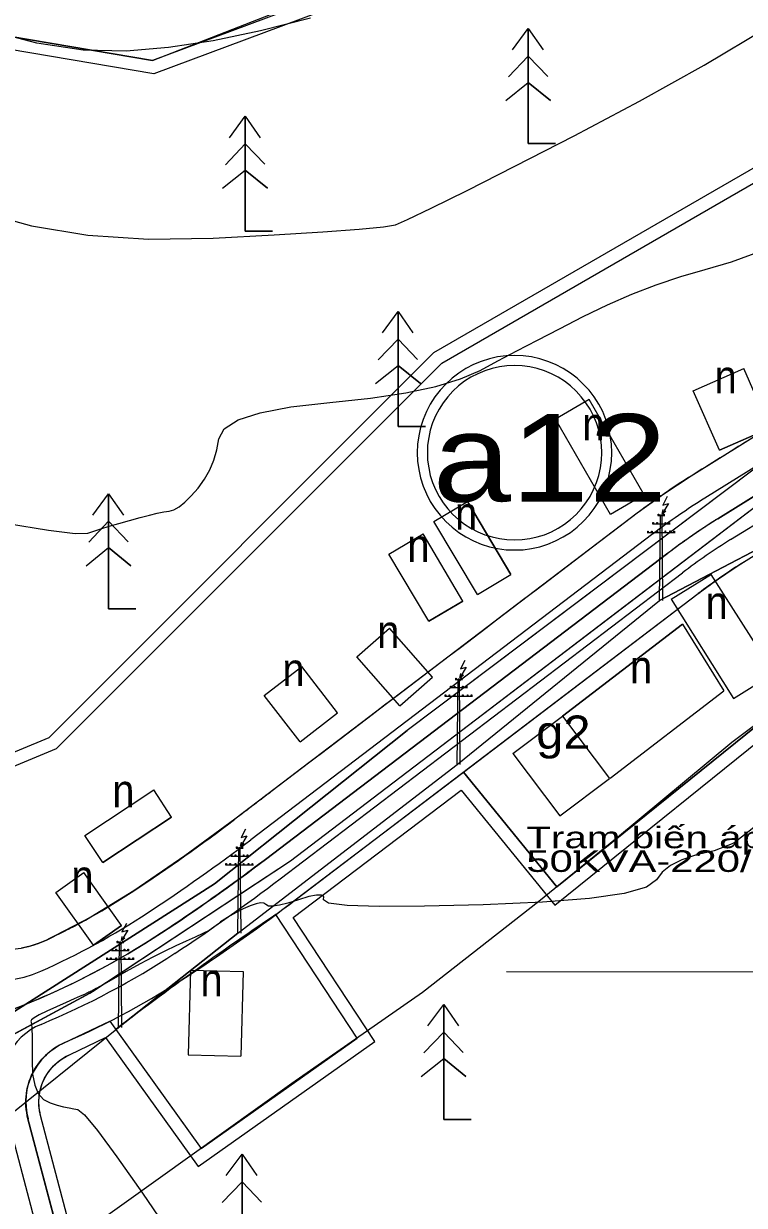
# Model space of a CAD drawing. Header units: metres. Extents: x 532950 to 537618, y 1849954 to 1853119.
# Drawn here: x 534640 to 534750.7, y 1851131.2 to 1851312.8 of the extents above; entities that cross this region are included whole.
import ezdxf

# ---------------------------------------------------------------- set-up
doc = ezdxf.new("R2010")
doc.units = ezdxf.units.M
doc.header["$LTSCALE"] = 3.1
for name, color, linetype, lineweight in [('11', 7, 'Continuous', 13), ('12', 7, 'Continuous', 13), ('29', 7, 'Continuous', 13), ('45', 7, 'Continuous', 13), ('50', 7, 'Continuous', 13), ('52', 7, 'Continuous', 13), ('53', 7, 'Continuous', 13), ('54', 7, 'Continuous', 13), ('55', 7, 'Continuous', 13), ('58', 7, 'Continuous', 13), ('9', 7, 'Continuous', 13)]:
    doc.layers.add(name, color=color, linetype=linetype, lineweight=lineweight)

msp = doc.modelspace()

# ---------------------------------------------------------------- linework, layer by layer
at = {"layer": '11'}
for points in [[(534762.85, 1851246.81), (534746.63, 1851236.72), (534746.36, 1851236.55), (534746.09, 1851236.38), (534745.81, 1851236.2), (534745.54, 1851236.03), (534745.27, 1851235.86), (534745, 1851235.68), (534744.73, 1851235.51), (534744.46, 1851235.33), (534744.2, 1851235.15), (534743.93, 1851234.97), (534743.66, 1851234.79), (534743.39, 1851234.61), (534743.13, 1851234.43), (534742.86, 1851234.25), (534742.6, 1851234.07), (534742.33, 1851233.89), (534742.07, 1851233.7), (534741.81, 1851233.52), (534741.54, 1851233.33), (534741.28, 1851233.14), (534741.02, 1851232.96), (534740.76, 1851232.77), (534740.5, 1851232.58), (534740.24, 1851232.39), (534739.98, 1851232.2), (534739.72, 1851232.01), (534739.47, 1851231.81), (534739.21, 1851231.62), (534738.95, 1851231.43), (534677.12, 1851184.4), (534676.58, 1851183.99), (534676.04, 1851183.59), (534675.5, 1851183.18), (534674.96, 1851182.78), (534674.42, 1851182.37), (534673.88, 1851181.97), (534673.33, 1851181.57), (534672.79, 1851181.17), (534672.24, 1851180.77), (534671.69, 1851180.38), (534671.15, 1851179.98), (534670.6, 1851179.59), (534670.05, 1851179.19), (534669.5, 1851178.8), (534668.95, 1851178.41), (534668.4, 1851178.02), (534667.84, 1851177.64), (534667.29, 1851177.25), (534666.73, 1851176.86), (534666.18, 1851176.48), (534665.62, 1851176.1), (534665.06, 1851175.72), (534664.51, 1851175.34), (534663.95, 1851174.96), (534663.39, 1851174.58), (534662.83, 1851174.21), (534662.26, 1851173.83), (534661.7, 1851173.46), (534661.14, 1851173.09), (534660.11, 1851172.42), (534659.08, 1851171.76), (534658.04, 1851171.11), (534656.99, 1851170.48), (534655.94, 1851169.85), (534654.88, 1851169.24), (534653.82, 1851168.63), (534652.75, 1851168.04), (534651.67, 1851167.46), (534650.59, 1851166.89)], [(534650.59, 1851166.89), (534649.5, 1851166.33), (534648.41, 1851165.78), (534647.31, 1851165.24), (534646.2, 1851164.72), (534645.09, 1851164.2), (534643.97, 1851163.7), (534642.85, 1851163.21), (534641.73, 1851162.73), (534640.6, 1851162.26), (534639.46, 1851161.8), (534638.32, 1851161.35), (534637.18, 1851160.92), (534636.03, 1851160.5), (534634.88, 1851160.09), (534633.72, 1851159.69), (534632.56, 1851159.3), (534631.39, 1851158.92), (534630.23, 1851158.56), (534629.05, 1851158.21)]]:
    msp.add_lwpolyline(points, dxfattribs=at)
at = {"layer": '12'}
for points in [[(534504.05, 1851324.17), (534518.2, 1851310.88), (534541.08, 1851291.35), (534562.05, 1851269.78), (534580.93, 1851246.35), (534597.55, 1851221.28), (534617.06, 1851192), (534643.85, 1851203.11), (534703, 1851262.27), (534785.63, 1851309.97), (534744.52, 1851336.66), (534659.97, 1851305.11), (534583.67, 1851318.06)], [(534617.06, 1851192), (534643.85, 1851203.11), (534703, 1851262.27), (534785.63, 1851309.97), (534744.52, 1851336.66), (534659.97, 1851305.11), (534583.67, 1851318.06)]]:
    msp.add_lwpolyline(points, dxfattribs=at)
at = {"layer": '29'}
for points in [[(534647.12, 1851154.43), (534652.55, 1851157), (534666.76, 1851137.19), (534693.95, 1851156.43), (534681.4, 1851175.44), (534707.21, 1851195.04), (534721.61, 1851177.36), (534758.76, 1851207.29), (534768.72, 1851209.87), (534783.63, 1851209.87), (534793.18, 1851207.22), (534801.49, 1851203.66), (534807.28, 1851207.32), (534875.81, 1851255.39)], [(534664.39, 1851062.48), (534642.56, 1851145.04), (534642.41, 1851145.73), (534642.32, 1851146.44), (534642.29, 1851147.15), (534642.33, 1851147.86), (534642.43, 1851148.56), (534642.59, 1851149.25), (534642.81, 1851149.93), (534643.09, 1851150.58), (534643.43, 1851151.2), (534643.82, 1851151.8), (534644.27, 1851152.35), (534644.76, 1851152.87), (534645.29, 1851153.33), (534645.87, 1851153.75), (534646.48, 1851154.12), (534647.12, 1851154.43), (534652.55, 1851157), (534666.76, 1851137.19), (534693.95, 1851156.43), (534681.4, 1851175.44), (534707.21, 1851195.04), (534721.61, 1851177.36), (534758.76, 1851207.29)], [(534664.39, 1851062.48), (534642.56, 1851145.04), (534642.47, 1851145.42), (534642.39, 1851145.81), (534642.34, 1851146.19), (534642.31, 1851146.59), (534642.29, 1851146.98), (534642.3, 1851147.37), (534642.32, 1851147.76), (534642.36, 1851148.15), (534642.42, 1851148.54), (534642.5, 1851148.92), (534642.6, 1851149.3), (534642.72, 1851149.67), (534642.86, 1851150.04), (534643.01, 1851150.4), (534643.18, 1851150.76), (534643.37, 1851151.1), (534643.58, 1851151.43), (534643.8, 1851151.76), (534644.03, 1851152.07), (534644.28, 1851152.37), (534644.55, 1851152.66), (534644.83, 1851152.93), (534645.12, 1851153.19), (534645.43, 1851153.44), (534645.75, 1851153.67), (534646.07, 1851153.88), (534646.41, 1851154.08), (534646.76, 1851154.26), (534647.12, 1851154.43)]]:
    msp.add_lwpolyline(points, dxfattribs=at)
at = {"layer": '45'}
msp.add_lwpolyline([(534584.4, 1851319.97), (534659.78, 1851307.18), (534743.33, 1851339.82)], dxfattribs=at)
at = {"layer": '50'}
for points in [[(534616.3, 1851189.52), (534644.98, 1851201.42), (534704.23, 1851260.67), (534789.46, 1851309.87)], [(534758.75, 1851253.39), (534742.54, 1851243.3), (534738.33, 1851240.54), (534734.26, 1851237.59), (534677.97, 1851194.78), (534672.43, 1851190.57), (534664.75, 1851184.93), (534656.88, 1851179.56), (534650.29, 1851175.54), (534643.44, 1851171.98), (534642.21, 1851171.46), (534640.93, 1851171.06), (534639.63, 1851170.76)], [(534757.84, 1851209.12), (534721.91, 1851180.16), (534707.54, 1851197.8), (534743.64, 1851225.26), (534746.86, 1851227.6), (534750.18, 1851229.79), (534758.54, 1851235.04)]]:
    msp.add_lwpolyline(points, dxfattribs=at)
msp.add_lwpolyline([(534654.13, 1851158.27), (534667.22, 1851139.97), (534691.22, 1851156.94), (534678.7, 1851175.9), (534677.84, 1851175.32), (534676.97, 1851174.74), (534676.11, 1851174.15), (534675.25, 1851173.56), (534674.39, 1851172.97), (534673.53, 1851172.38), (534672.67, 1851171.79), (534671.81, 1851171.2), (534670.96, 1851170.6), (534670.1, 1851170), (534669.25, 1851169.4), (534668.4, 1851168.8), (534667.55, 1851168.19), (534666.7, 1851167.59), (534665.85, 1851166.98), (534665, 1851166.37), (534664.16, 1851165.76), (534663.31, 1851165.14), (534662.47, 1851164.53), (534661.63, 1851163.91), (534660.79, 1851163.29), (534659.95, 1851162.67), (534659.12, 1851162.05), (534658.28, 1851161.42), (534657.45, 1851160.8), (534656.62, 1851160.17), (534655.78, 1851159.54), (534654.95, 1851158.91)], close=True, dxfattribs=at)
at = {"layer": '52'}
for p, q in [((534760.86, 1851250), (534744.65, 1851239.9)), ((534748.61, 1851233.53), (534764.83, 1851243.63)), ((534736.68, 1851234.41), (534674.85, 1851187.39)), ((534679.39, 1851181.42), (534741.22, 1851228.44)), ((534636.8, 1851147.25), (534660.64, 1851057.11))]:
    msp.add_line(p, q, dxfattribs=at)
for centre, radius, start, end in [((534799.49, 1851151.83), 103.75, 121.9071, 127.2522), ((534799.49, 1851151.83), 96.25, 121.9071, 127.2522), ((534503.1, 1851413.23), 283.73, 303.349, 307.2522), ((534503.1, 1851413.23), 291.23, 303.349, 307.2522), ((534595.17, 1851273.33), 116.25, 294.0778, 303.349), ((534636.48, 1851180.89), 15, 213.6693, 294.0778), ((534595.17, 1851273.33), 123.75, 292.5534, 303.349), ((534646.47, 1851149.8), 10, 112.5534, 194.8155)]:
    msp.add_arc(centre, radius, start, end, dxfattribs=at)
at = {"layer": '53'}
for p, q in [((534758.75, 1851253.39), (534742.54, 1851243.3)), ((534734.26, 1851237.59), (534672.43, 1851190.57)), ((534681.81, 1851178.23), (534743.64, 1851225.26)), ((534640.62, 1851144.53), (534662.46, 1851061.97))]:
    msp.add_line(p, q, dxfattribs=at)
for centre, radius, start, end in [((534799.49, 1851151.83), 107.75, 121.9071, 127.2522), ((534799.49, 1851151.83), 92.25, 121.9071, 127.2522), ((534503.1, 1851413.23), 279.73, 303.349, 307.2522), ((534595.17, 1851273.33), 112.25, 295.4694, 303.349), ((534503.1, 1851413.23), 295.23, 303.349, 307.2522), ((534636.99, 1851185.53), 15, 213.6693, 295.4694), ((534595.17, 1851273.33), 127.75, 293.588, 303.349), ((534650.29, 1851147.08), 10, 113.588, 194.8155)]:
    msp.add_arc(centre, radius, start, end, dxfattribs=at)
at = {"layer": '54'}
for p, q in [((534746.63, 1851236.72), (534762.85, 1851246.81)), ((534677.12, 1851184.4), (534738.95, 1851231.43))]:
    msp.add_line(p, q, dxfattribs=at)
for centre, radius, start, end in [((534799.49, 1851151.83), 100, 121.9071, 127.2522), ((534503.1, 1851413.23), 287.48, 303.349, 307.2522), ((534595.17, 1851273.33), 120, 257.4267, 303.349)]:
    msp.add_arc(centre, radius, start, end, dxfattribs=at)
at = {"layer": '55'}
for p, q in [((534717.52, 1851312.09), (534717.52, 1851294.42)), ((534714.46, 1851304.65), (534717.52, 1851307.85)), ((534720.5, 1851304.71), (534717.52, 1851307.85)), ((534714.04, 1851301.02), (534717.52, 1851303.8)), ((534720.93, 1851301.03), (534717.52, 1851303.8)), ((534674.02, 1851298.59), (534674.02, 1851280.92)), ((534670.96, 1851291.15), (534674.02, 1851294.35)), ((534677, 1851291.21), (534674.02, 1851294.35)), ((534717.52, 1851294.42), (534721.72, 1851294.42)), ((534670.54, 1851287.52), (534674.02, 1851290.3)), ((534677.43, 1851287.53), (534674.02, 1851290.3)), ((534674.02, 1851280.92), (534678.22, 1851280.92)), ((534697.52, 1851268.59), (534697.52, 1851250.92)), ((534694.46, 1851261.15), (534697.52, 1851264.35)), ((534700.5, 1851261.21), (534697.52, 1851264.35)), ((534694.04, 1851257.52), (534697.52, 1851260.3)), ((534700.93, 1851257.53), (534697.52, 1851260.3)), ((534742.88, 1851256.42), (534750.64, 1851259.83)), ((534754.66, 1851250.67), (534750.64, 1851259.83)), ((534746.89, 1851247.26), (534742.88, 1851256.42)), ((534726.88, 1851255.07), (534721.68, 1851252.07)), ((534735.35, 1851240.43), (534726.88, 1851255.07)), ((534735.35, 1851240.43), (534726.88, 1851255.07)), ((534697.52, 1851250.92), (534701.72, 1851250.92)), ((534730.16, 1851237.42), (534721.68, 1851252.07)), ((534754.66, 1851250.67), (534746.89, 1851247.26)), ((534746.89, 1851247.26), (534754.66, 1851250.67)), ((534653.02, 1851240.59), (534653.02, 1851222.92)), ((534735.35, 1851240.43), (534730.16, 1851237.42)), ((534703.02, 1851236.32), (534708.18, 1851239.38)), ((534708.18, 1851239.38), (534714.85, 1851228.16)), ((534714.85, 1851228.16), (534708.18, 1851239.38)), ((534738.11, 1851237.54), (534738.26, 1851238.15)), ((534649.96, 1851233.15), (534653.02, 1851236.35)), ((534656, 1851233.21), (534653.02, 1851236.35)), ((534709.7, 1851225.1), (534703.02, 1851236.32)), ((534736.61, 1851235.98), (534739.32, 1851235.98)), ((534737.42, 1851237.23), (534738.5, 1851237.23)), ((534696.1, 1851231.32), (534701.35, 1851234.42)), ((534707.46, 1851224.09), (534701.35, 1851234.42)), ((534735.79, 1851234.65), (534740.07, 1851234.65)), ((534649.54, 1851229.52), (534653.02, 1851232.3)), ((534656.43, 1851229.53), (534653.02, 1851232.3)), ((534702.21, 1851220.99), (534696.1, 1851231.32)), ((534709.7, 1851225.1), (534714.85, 1851228.16)), ((534739.47, 1851224.37), (534745.66, 1851228.25)), ((534739.47, 1851224.37), (534745.66, 1851228.25)), ((534745.55, 1851228.18), (534755.23, 1851213.01)), ((534707.46, 1851224.09), (534702.21, 1851220.99)), ((534702.21, 1851220.99), (534707.46, 1851224.09)), ((534706.57, 1851198.99), (534737.69, 1851224.17)), ((534707.54, 1851197.8), (534742.56, 1851224.43)), ((534739.47, 1851224.37), (534749.04, 1851209.13)), ((534653.02, 1851222.92), (534657.22, 1851222.92)), ((534691.18, 1851215.53), (534696.2, 1851219.93)), ((534702.79, 1851212.4), (534696.2, 1851219.93)), ((534741.22, 1851220.55), (534722.8, 1851206.41)), ((534741.22, 1851220.55), (534747.55, 1851210.28)), ((534697.77, 1851208), (534691.18, 1851215.53)), ((534676.92, 1851209.58), (534682.69, 1851214.05)), ((534688.2, 1851206.93), (534682.69, 1851214.05)), ((534697.77, 1851208), (534702.79, 1851212.4)), ((534697.77, 1851208), (534702.79, 1851212.4)), ((534706.99, 1851212.35), (534707.14, 1851212.97)), ((534749.04, 1851209.13), (534755.23, 1851213.01)), ((534705.48, 1851210.79), (534708.19, 1851210.79)), ((534706.3, 1851212.04), (534707.38, 1851212.04)), ((534682.43, 1851202.47), (534676.92, 1851209.58)), ((534704.67, 1851209.46), (534708.95, 1851209.46)), ((534730.11, 1851196.89), (534747.55, 1851210.28)), ((534682.43, 1851202.47), (534688.2, 1851206.93)), ((534682.43, 1851202.47), (534688.2, 1851206.93)), ((534715.14, 1851200.67), (534722.8, 1851206.41)), ((534722.8, 1851206.41), (534730, 1851196.8)), ((534669.27, 1851180.62), (534698.88, 1851204.19)), ((534715.14, 1851200.67), (534722.34, 1851191.07)), ((534721.91, 1851180.16), (534707.54, 1851197.8)), ((534722.34, 1851191.07), (534730, 1851196.8)), ((534649.36, 1851188.06), (534659.94, 1851195.06)), ((534662.69, 1851190.89), (534659.94, 1851195.06)), ((534662.69, 1851190.89), (534652.12, 1851183.89)), ((534652.12, 1851183.89), (534662.69, 1851190.89)), ((534652.12, 1851183.89), (534649.36, 1851188.06)), ((534673.3, 1851186.44), (534673.45, 1851187.05)), ((534672.6, 1851186.12), (534673.69, 1851186.12)), ((534650.15, 1851163.83), (534680.98, 1851184.18)), ((534670.98, 1851183.54), (534675.26, 1851183.54)), ((534671.79, 1851184.87), (534674.5, 1851184.87)), ((534644.89, 1851179.32), (534649.19, 1851182.39)), ((534654.99, 1851174.25), (534649.19, 1851182.39)), ((534650.7, 1851171.19), (534644.89, 1851179.32)), ((534654.99, 1851174.25), (534650.7, 1851171.19)), ((534650.7, 1851171.19), (534654.99, 1851174.25)), ((534672.87, 1851173.07), (534654.55, 1851158.58)), ((534654.97, 1851171.94), (534655.12, 1851172.56)), ((534654.27, 1851171.63), (534655.36, 1851171.63)), ((534652.65, 1851169.05), (534656.93, 1851169.05)), ((534653.46, 1851170.38), (534656.17, 1851170.38)), ((534665.58, 1851167.37), (534665.25, 1851154.38)), ((534665.58, 1851167.37), (534673.68, 1851167.16)), ((534665.58, 1851167.37), (534673.68, 1851167.16)), ((534673.68, 1851167.16), (534673.35, 1851154.17)), ((534704.52, 1851162.09), (534704.52, 1851144.42)), ((534624.84, 1851134.71), (534654.55, 1851158.58)), ((534701.46, 1851154.65), (534704.52, 1851157.85)), ((534707.5, 1851154.71), (534704.52, 1851157.85)), ((534665.25, 1851154.38), (534673.35, 1851154.17)), ((534701.04, 1851151.02), (534704.52, 1851153.8)), ((534707.93, 1851151.03), (534704.52, 1851153.8)), ((534704.52, 1851144.42), (534708.72, 1851144.42)), ((534673.52, 1851139.09), (534673.52, 1851121.42)), ((534670.46, 1851131.65), (534673.52, 1851134.85)), ((534676.5, 1851131.71), (534673.52, 1851134.85))]:
    msp.add_line(p, q, dxfattribs=at)
for points in [[(534743.69, 1851338.45), (534659.78, 1851307.18), (534584.4, 1851319.97)], [(534827.44, 1851323.69), (534818, 1851305.81), (534808.55, 1851287.92), (534801.77, 1851279.49), (534786.14, 1851263.43), (534752.04, 1851244.22), (534738.75, 1851234.21), (534725.46, 1851224.2), (534712.17, 1851214.19), (534698.88, 1851204.19), (534669.27, 1851180.62), (534637.3, 1851160.26), (534617.85, 1851151.29), (534606.06, 1851151.42), (534594.27, 1851151.55), (534555.07, 1851161.74), (534532.67, 1851165.71), (534512.02, 1851161.96), (534489.94, 1851188.82), (534461.34, 1851223.52), (534455.01, 1851231.19), (534443.21, 1851245.51), (534436.39, 1851253.78), (534409.67, 1851287.63)], [(534633.19, 1851283.95), (534641.18, 1851281.75), (534649.83, 1851280.34), (534659.13, 1851279.7), (534669.09, 1851279.85), (534678.45, 1851280.36), (534685.92, 1851280.82), (534691.53, 1851281.24), (534695.25, 1851281.61), (534697.11, 1851281.93), (534698.94, 1851282.71), (534702.6, 1851284.47), (534708.1, 1851287.2), (534715.43, 1851290.91), (534724.59, 1851295.59), (534734.62, 1851300.89), (534744.53, 1851306.46), (534754.33, 1851312.28), (534764.01, 1851318.36)], [(534684.04, 1851313.68), (534676.37, 1851311.7), (534669.09, 1851310.2), (534662.2, 1851309.17), (534655.7, 1851308.6), (534649.12, 1851308.74), (534642, 1851309.82), (534634.33, 1851311.83), (534626.11, 1851314.77)], [(534744.71, 1851275.03), (534748.76, 1851276.24), (534753.36, 1851277.92), (534758.51, 1851280.07), (534764.22, 1851282.68), (534770.47, 1851285.76), (534777.02, 1851289.31), (534783.61, 1851293.31), (534790.23, 1851297.76), (534796.89, 1851302.66), (534803.58, 1851308.01), (534809.71, 1851313.09)], [(534715.09, 1851308.8), (534717.52, 1851312.09), (534719.79, 1851308.8)], [(534715.09, 1851308.8), (534717.52, 1851312.09), (534719.79, 1851308.8)], [(534721.72, 1851294.42), (534717.52, 1851294.42), (534717.52, 1851312.09)], [(534714.46, 1851304.65), (534717.52, 1851307.85), (534720.5, 1851304.71)], [(534714.04, 1851301.02), (534717.52, 1851303.8), (534720.93, 1851301.03)], [(534671.59, 1851295.3), (534674.02, 1851298.59), (534676.29, 1851295.3)], [(534671.59, 1851295.3), (534674.02, 1851298.59), (534676.29, 1851295.3)], [(534678.22, 1851280.92), (534674.02, 1851280.92), (534674.02, 1851298.59)], [(534670.96, 1851291.15), (534674.02, 1851294.35), (534677, 1851291.21)], [(534670.54, 1851287.52), (534674.02, 1851290.3), (534677.43, 1851287.53)], [(534637.47, 1851236.03), (534643.78, 1851234.99), (534647.89, 1851234.48), (534649.81, 1851234.51), (534650.73, 1851234.83), (534651.83, 1851235.19), (534653.11, 1851235.58), (534654.57, 1851236.02), (534656.22, 1851236.49), (534657.85, 1851236.94), (534659.28, 1851237.31), (534660.5, 1851237.6), (534661.51, 1851237.8), (534662.31, 1851237.92), (534663.04, 1851238.13), (534663.86, 1851238.59), (534664.75, 1851239.29), (534665.72, 1851240.25), (534666.76, 1851241.46), (534667.76, 1851242.83), (534668.58, 1851244.27), (534669.21, 1851245.77), (534669.67, 1851247.35), (534669.95, 1851249), (534670.78, 1851250.57), (534672.91, 1851251.92), (534676.32, 1851253.04), (534681.03, 1851253.95), (534687.03, 1851254.63), (534693.26, 1851255.28), (534698.69, 1851256.1), (534703.31, 1851257.08), (534707.12, 1851258.23), (534710.12, 1851259.54), (534712.83, 1851260.99), (534715.77, 1851262.54), (534718.93, 1851264.19), (534722.32, 1851265.95), (534725.94, 1851267.81), (534729.68, 1851269.63), (534733.42, 1851271.27), (534737.18, 1851272.71), (534740.94, 1851273.97), (534744.71, 1851275.03)], [(534695.09, 1851265.3), (534697.52, 1851268.59), (534699.79, 1851265.3)], [(534695.09, 1851265.3), (534697.52, 1851268.59), (534699.79, 1851265.3)], [(534701.72, 1851250.92), (534697.52, 1851250.92), (534697.52, 1851268.59)], [(534653.37, 1850979.95), (534655.14, 1851000.42), (534657.13, 1851014.69), (534661.36, 1851035.21), (534661.33, 1851042.1), (534659.84, 1851048.87), (534657.3, 1851055.79), (534646.67, 1851084.32), (534642.82, 1851099.04), (534635.81, 1851119.04), (534628.5, 1851137.65), (534623.8, 1851149.63), (534636.98, 1851156.73), (534650.15, 1851163.83), (534675.59, 1851180.62), (534680.98, 1851184.18), (534704.21, 1851201.88), (534732.32, 1851223.29), (534760.43, 1851244.7), (534784.61, 1851258.29), (534799.94, 1851258.77), (534813.96, 1851259.54), (534834.06, 1851266.63)], [(534694.46, 1851261.15), (534697.52, 1851264.35), (534700.5, 1851261.21)], [(534879.47, 1851260.4), (534806.17, 1851208.99), (534805.8, 1851205.34), (534820.14, 1851171.58), (534824.52, 1851159.44), (534823.39, 1851158.72), (534818.28, 1851170.87), (534804.67, 1851204.48), (534793.85, 1851209.12), (534783.9, 1851211.87), (534768.47, 1851211.87), (534757.84, 1851209.12), (534748.79, 1851202.34), (534730.91, 1851187.5), (534719.13, 1851177.9), (534701.25, 1851163.93), (534681.19, 1851149.96), (534650.17, 1851127.77), (534636.1, 1851119.19)], [(534694.04, 1851257.52), (534697.52, 1851260.3), (534700.93, 1851257.53)], [(534737.69, 1851224.17), (534762.75, 1851237.29), (534767.43, 1851241.37), (534790.23, 1851256.74)], [(534650.55, 1851164.09), (534680.98, 1851184.18), (534760.43, 1851244.7)], [(534752.04, 1851244.22), (534698.88, 1851204.19), (534669.27, 1851180.62)], [(534650.59, 1851237.3), (534653.02, 1851240.59), (534655.29, 1851237.3)], [(534650.59, 1851237.3), (534653.02, 1851240.59), (534655.29, 1851237.3)], [(534657.22, 1851222.92), (534653.02, 1851222.92), (534653.02, 1851240.59)], [(534767.43, 1851241.37), (534762.75, 1851237.29), (534737.69, 1851224.17)], [(534738.88, 1851240.14), (534738.2, 1851238.85), (534739.09, 1851239.11), (534738.11, 1851237.5), (534738.67, 1851237.95)], [(534714.15, 1851167.17), (534791.9, 1851167.13), (534765.09, 1851239.33), (534767.23, 1851235.67)], [(534649.96, 1851233.15), (534653.02, 1851236.35), (534656, 1851233.21)], [(534737.69, 1851224.17), (534737.85, 1851237.33), (534738.02, 1851237.33), (534738.12, 1851224.17)], [(534649.54, 1851229.52), (534653.02, 1851232.3), (534656.43, 1851229.53)], [(534715.14, 1851200.67), (534722.8, 1851206.41), (534741.22, 1851220.55)], [(534707.76, 1851214.95), (534707.08, 1851213.66), (534707.97, 1851213.92), (534706.99, 1851212.32), (534707.54, 1851212.76)], [(534706.57, 1851198.99), (534706.72, 1851212.15), (534706.89, 1851212.15), (534707, 1851198.99)], [(534654.55, 1851158.58), (534672.87, 1851173.07), (534706.57, 1851198.99)], [(534752.19, 1851189.3), (534749.09, 1851186.9), (534746.09, 1851185.73), (534743.38, 1851185.1), (534741.14, 1851184.34), (534739.37, 1851183.44), (534738.07, 1851182.41), (534737.24, 1851181.24), (534735.7, 1851180.1), (534732.26, 1851179.15), (534726.93, 1851178.38), (534719.71, 1851177.8), (534710.59, 1851177.41), (534701.56, 1851177.2), (534694.59, 1851177.17), (534689.68, 1851177.33), (534686.83, 1851177.67), (534686.04, 1851178.19), (534686.08, 1851178.68), (534685.72, 1851178.92), (534684.96, 1851178.92), (534683.78, 1851178.68), (534682.21, 1851178.19), (534680.58, 1851177.68), (534679.27, 1851177.34), (534678.27, 1851177.19), (534677.58, 1851177.23), (534677.19, 1851177.44), (534676.87, 1851177.66), (534676.36, 1851177.71), (534675.67, 1851177.57), (534674.78, 1851177.27), (534673.71, 1851176.78), (534672.62, 1851176.23), (534671.67, 1851175.71), (534670.88, 1851175.23), (534670.23, 1851174.79), (534669.73, 1851174.37), (534669.2, 1851173.96), (534668.46, 1851173.49), (534667.5, 1851172.98), (534666.32, 1851172.42), (534664.93, 1851171.81), (534663.36, 1851171.12), (534661.66, 1851170.31), (534659.81, 1851169.38), (534657.84, 1851168.33), (534655.72, 1851167.16), (534653.76, 1851166.05), (534652.23, 1851165.19), (534651.12, 1851164.57), (534650.46, 1851164.2), (534650.22, 1851164.08), (534650.18, 1851164.07), (534650.11, 1851164.04), (534649.99, 1851163.98), (534649.84, 1851163.91), (534649.66, 1851163.81), (534649.31, 1851163.65), (534648.66, 1851163.35), (534647.73, 1851162.94), (534646.5, 1851162.4), (534644.98, 1851161.73), (534643.5, 1851161.06), (534642.36, 1851160.51), (534641.58, 1851160.06), (534641.15, 1851159.74), (534641.07, 1851159.52), (534641.16, 1851159.16), (534641.22, 1851158.37), (534641.25, 1851157.16), (534641.26, 1851155.53), (534641.24, 1851153.48), (534641.32, 1851151.4), (534641.65, 1851149.72), (534642.21, 1851148.41), (534643, 1851147.49), (534644.04, 1851146.96)], [(534674.07, 1851189.04), (534673.38, 1851187.74), (534674.28, 1851188), (534673.3, 1851186.4), (534673.85, 1851186.84)], [(534672.87, 1851173.07), (534673.03, 1851186.23), (534673.2, 1851186.23), (534673.31, 1851173.07)], [(534532.67, 1851165.71), (534555.07, 1851161.74), (534594.27, 1851151.55), (534617.85, 1851151.29), (534637.3, 1851160.26), (534669.27, 1851180.62)], [(534655.74, 1851174.54), (534655.05, 1851173.25), (534655.95, 1851173.51), (534654.97, 1851171.91), (534655.52, 1851172.35)], [(534654.55, 1851158.58), (534654.7, 1851171.74), (534654.87, 1851171.74), (534654.98, 1851158.58)], [(534650.15, 1851163.83), (534623.8, 1851149.63), (534637.51, 1851114.7)], [(534702.09, 1851158.8), (534704.52, 1851162.09), (534706.79, 1851158.8)], [(534702.09, 1851158.8), (534704.52, 1851162.09), (534706.79, 1851158.8)], [(534708.72, 1851144.42), (534704.52, 1851144.42), (534704.52, 1851162.09)], [(534701.46, 1851154.65), (534704.52, 1851157.85), (534707.5, 1851154.71)], [(534701.04, 1851151.02), (534704.52, 1851153.8), (534707.93, 1851151.03)], [(534644.04, 1851146.96), (534645.13, 1851146.64), (534646.1, 1851146.39), (534646.94, 1851146.19), (534647.67, 1851146.06), (534648.27, 1851145.98), (534649.29, 1851145.14), (534651.29, 1851142.71), (534654.26, 1851138.69), (534658.2, 1851133.08), (534663.12, 1851125.89)], [(534671.09, 1851135.8), (534673.52, 1851139.09), (534675.79, 1851135.8)], [(534671.09, 1851135.8), (534673.52, 1851139.09), (534675.79, 1851135.8)], [(534677.72, 1851121.42), (534673.52, 1851121.42), (534673.52, 1851139.09)], [(534670.46, 1851131.65), (534673.52, 1851134.85), (534676.5, 1851131.71)]]:
    msp.add_lwpolyline(points, dxfattribs=at)
for points in [[(534736.68, 1851235.98), (534736.68, 1851236.18), (534736.77, 1851236.18), (534736.77, 1851235.98)], [(534737.27, 1851235.98), (534737.27, 1851236.18), (534737.36, 1851236.18), (534737.36, 1851235.98)], [(534737.49, 1851237.23), (534737.49, 1851237.43), (534737.57, 1851237.43), (534737.57, 1851237.23)], [(534738.32, 1851237.23), (534738.32, 1851237.43), (534738.41, 1851237.43), (534738.41, 1851237.23)], [(534738.53, 1851235.99), (534738.53, 1851236.19), (534738.62, 1851236.19), (534738.62, 1851235.99)], [(534739.12, 1851235.98), (534739.12, 1851236.18), (534739.21, 1851236.18), (534739.21, 1851235.98)], [(534735.87, 1851234.64), (534735.87, 1851234.84), (534735.96, 1851234.84), (534735.96, 1851234.64)], [(534736.46, 1851234.64), (534736.46, 1851234.84), (534736.55, 1851234.84), (534736.55, 1851234.64)], [(534737.27, 1851234.64), (534737.27, 1851234.84), (534737.36, 1851234.84), (534737.36, 1851234.64)], [(534738.53, 1851234.66), (534738.53, 1851234.86), (534738.62, 1851234.86), (534738.62, 1851234.66)], [(534739.29, 1851234.66), (534739.29, 1851234.86), (534739.38, 1851234.86), (534739.38, 1851234.66)], [(534739.88, 1851234.64), (534739.88, 1851234.84), (534739.97, 1851234.84), (534739.97, 1851234.64)], [(534705.56, 1851210.79), (534705.56, 1851210.99), (534705.65, 1851210.99), (534705.65, 1851210.79)], [(534706.15, 1851210.79), (534706.15, 1851210.99), (534706.24, 1851210.99), (534706.24, 1851210.79)], [(534706.36, 1851212.05), (534706.36, 1851212.25), (534706.45, 1851212.25), (534706.45, 1851212.05)], [(534707.2, 1851212.05), (534707.2, 1851212.25), (534707.29, 1851212.25), (534707.29, 1851212.05)], [(534707.41, 1851210.8), (534707.41, 1851211), (534707.5, 1851211), (534707.5, 1851210.8)], [(534708, 1851210.79), (534708, 1851210.99), (534708.09, 1851210.99), (534708.09, 1851210.79)], [(534704.75, 1851209.46), (534704.75, 1851209.66), (534704.84, 1851209.66), (534704.84, 1851209.46)], [(534705.34, 1851209.46), (534705.34, 1851209.66), (534705.43, 1851209.66), (534705.43, 1851209.46)], [(534706.15, 1851209.46), (534706.15, 1851209.66), (534706.24, 1851209.66), (534706.24, 1851209.46)], [(534707.41, 1851209.47), (534707.41, 1851209.67), (534707.5, 1851209.67), (534707.5, 1851209.47)], [(534708.16, 1851209.47), (534708.16, 1851209.67), (534708.25, 1851209.67), (534708.25, 1851209.47)], [(534708.75, 1851209.46), (534708.75, 1851209.66), (534708.84, 1851209.66), (534708.84, 1851209.46)], [(534672.67, 1851186.13), (534672.67, 1851186.33), (534672.76, 1851186.33), (534672.76, 1851186.13)], [(534673.5, 1851186.13), (534673.5, 1851186.33), (534673.59, 1851186.33), (534673.59, 1851186.13)], [(534671.05, 1851183.54), (534671.05, 1851183.74), (534671.14, 1851183.74), (534671.14, 1851183.54)], [(534671.64, 1851183.54), (534671.64, 1851183.74), (534671.73, 1851183.74), (534671.73, 1851183.54)], [(534671.87, 1851184.87), (534671.87, 1851185.07), (534671.96, 1851185.07), (534671.96, 1851184.87)], [(534672.46, 1851184.87), (534672.46, 1851185.07), (534672.55, 1851185.07), (534672.55, 1851184.87)], [(534672.46, 1851183.54), (534672.46, 1851183.74), (534672.55, 1851183.74), (534672.55, 1851183.54)], [(534673.72, 1851184.88), (534673.72, 1851185.08), (534673.8, 1851185.08), (534673.8, 1851184.88)], [(534673.72, 1851183.55), (534673.72, 1851183.75), (534673.8, 1851183.75), (534673.8, 1851183.55)], [(534674.31, 1851184.87), (534674.31, 1851185.07), (534674.4, 1851185.07), (534674.4, 1851184.87)], [(534674.47, 1851183.55), (534674.47, 1851183.75), (534674.56, 1851183.75), (534674.56, 1851183.55)], [(534675.06, 1851183.54), (534675.06, 1851183.74), (534675.15, 1851183.74), (534675.15, 1851183.54)], [(534654.34, 1851171.64), (534654.34, 1851171.84), (534654.43, 1851171.84), (534654.43, 1851171.64)], [(534655.18, 1851171.64), (534655.18, 1851171.84), (534655.26, 1851171.84), (534655.26, 1851171.64)], [(534652.72, 1851169.05), (534652.72, 1851169.25), (534652.81, 1851169.25), (534652.81, 1851169.05)], [(534653.32, 1851169.05), (534653.32, 1851169.25), (534653.4, 1851169.25), (534653.4, 1851169.05)], [(534653.54, 1851170.38), (534653.54, 1851170.58), (534653.63, 1851170.58), (534653.63, 1851170.38)], [(534654.13, 1851170.38), (534654.13, 1851170.58), (534654.22, 1851170.58), (534654.22, 1851170.38)], [(534654.13, 1851169.05), (534654.13, 1851169.25), (534654.22, 1851169.25), (534654.22, 1851169.05)], [(534655.39, 1851170.39), (534655.39, 1851170.59), (534655.48, 1851170.59), (534655.48, 1851170.39)], [(534655.39, 1851169.06), (534655.39, 1851169.26), (534655.48, 1851169.26), (534655.48, 1851169.06)], [(534655.98, 1851170.38), (534655.98, 1851170.58), (534656.07, 1851170.58), (534656.07, 1851170.38)], [(534656.14, 1851169.06), (534656.14, 1851169.26), (534656.23, 1851169.26), (534656.23, 1851169.06)], [(534656.73, 1851169.05), (534656.73, 1851169.25), (534656.82, 1851169.25), (534656.82, 1851169.05)]]:
    msp.add_lwpolyline(points, close=True, dxfattribs=at)
at = {"layer": '58'}
for points in [[(534616.3, 1851189.52), (534644.98, 1851201.42), (534704.23, 1851260.67), (534789.46, 1851309.87), (534744.76, 1851338.89), (534659.78, 1851307.18), (534584.4, 1851319.97)], [(534616.3, 1851189.52), (534644.98, 1851201.42), (534704.23, 1851260.67), (534789.46, 1851309.87)], [(534616.3, 1851189.52), (534644.98, 1851201.42), (534704.23, 1851260.67), (534789.46, 1851309.87)], [(534646.29, 1851156.25), (534653.2, 1851159.52), (534667.22, 1851139.97), (534691.22, 1851156.94), (534678.7, 1851175.9), (534707.54, 1851197.8), (534721.91, 1851180.16), (534757.84, 1851209.12), (534768.47, 1851211.87), (534783.9, 1851211.87), (534793.85, 1851209.12), (534801.31, 1851205.92), (534806.17, 1851208.99), (534875.71, 1851257.76)], [(534875.71, 1851257.76), (534806.17, 1851208.99), (534801.31, 1851205.92), (534793.85, 1851209.12), (534783.9, 1851211.87), (534768.47, 1851211.87), (534757.84, 1851209.12), (534721.91, 1851180.16), (534707.54, 1851197.8)], [(534750.92, 1851248.52), (534750.36, 1851248.17), (534749.8, 1851247.82), (534749.25, 1851247.47), (534748.69, 1851247.13), (534748.13, 1851246.78), (534747.57, 1851246.43), (534747.01, 1851246.08), (534746.45, 1851245.73), (534745.89, 1851245.39), (534745.33, 1851245.04), (534744.77, 1851244.69), (534744.21, 1851244.34), (534743.65, 1851243.99), (534743.09, 1851243.64), (534742.54, 1851243.3), (534742.24, 1851243.11), (534741.95, 1851242.93), (534741.66, 1851242.74), (534741.36, 1851242.56), (534741.07, 1851242.37), (534740.78, 1851242.18), (534740.49, 1851241.99), (534740.2, 1851241.8), (534739.91, 1851241.61), (534739.62, 1851241.42), (534739.33, 1851241.22), (534739.05, 1851241.03), (534738.76, 1851240.84), (534738.47, 1851240.64), (534738.19, 1851240.44), (534737.9, 1851240.25), (534737.62, 1851240.05), (534737.34, 1851239.85), (534737.05, 1851239.65), (534736.77, 1851239.45), (534736.49, 1851239.24), (534736.21, 1851239.04), (534735.93, 1851238.84), (534735.65, 1851238.63), (534735.37, 1851238.43), (534735.09, 1851238.22), (534734.82, 1851238.01), (534734.54, 1851237.8), (534734.26, 1851237.59), (534732.32, 1851236.12), (534730.38, 1851234.64), (534728.44, 1851233.17), (534726.5, 1851231.69), (534724.56, 1851230.21), (534722.62, 1851228.74), (534720.68, 1851227.26), (534718.73, 1851225.79), (534716.79, 1851224.31), (534714.85, 1851222.83), (534712.91, 1851221.36), (534710.97, 1851219.88), (534709.03, 1851218.4), (534707.09, 1851216.93), (534705.14, 1851215.45), (534703.2, 1851213.97), (534701.26, 1851212.5), (534699.32, 1851211.02), (534697.38, 1851209.55), (534695.44, 1851208.07), (534693.5, 1851206.59), (534691.56, 1851205.12), (534689.61, 1851203.64), (534687.67, 1851202.16), (534685.73, 1851200.69), (534683.79, 1851199.21), (534681.85, 1851197.74), (534679.91, 1851196.26), (534677.97, 1851194.78), (534677.78, 1851194.64), (534677.58, 1851194.49), (534677.39, 1851194.35), (534677.2, 1851194.2), (534677.01, 1851194.06), (534676.82, 1851193.91), (534676.63, 1851193.77), (534676.44, 1851193.62), (534676.25, 1851193.47), (534676.06, 1851193.33), (534675.87, 1851193.18), (534675.67, 1851193.04), (534675.48, 1851192.89), (534675.29, 1851192.75), (534675.1, 1851192.6), (534674.91, 1851192.46), (534674.72, 1851192.31), (534674.53, 1851192.17), (534674.34, 1851192.02), (534674.15, 1851191.88), (534673.95, 1851191.73), (534673.76, 1851191.59)], [(534707.54, 1851197.8), (534743.64, 1851225.26), (534743.86, 1851225.42), (534744.08, 1851225.59), (534744.3, 1851225.75), (534744.52, 1851225.92), (534744.74, 1851226.08), (534744.96, 1851226.24), (534745.19, 1851226.4), (534745.41, 1851226.56), (534745.63, 1851226.72), (534745.85, 1851226.88), (534746.08, 1851227.04), (534746.3, 1851227.2), (534746.53, 1851227.36), (534746.75, 1851227.52), (534746.98, 1851227.67), (534747.2, 1851227.83), (534747.43, 1851227.99), (534747.65, 1851228.14), (534747.88, 1851228.29), (534748.11, 1851228.45), (534748.34, 1851228.6), (534748.57, 1851228.75), (534748.8, 1851228.9), (534749.02, 1851229.05), (534749.25, 1851229.2), (534749.49, 1851229.35), (534749.72, 1851229.5), (534749.95, 1851229.65), (534750.18, 1851229.79), (534750.75, 1851230.16)], [(534673.76, 1851191.59), (534673.57, 1851191.44), (534673.38, 1851191.3), (534673.19, 1851191.15), (534673, 1851191.01), (534672.81, 1851190.86), (534672.62, 1851190.71), (534672.43, 1851190.57), (534671.9, 1851190.17), (534671.38, 1851189.78), (534670.85, 1851189.38), (534670.33, 1851188.99), (534669.8, 1851188.6), (534669.27, 1851188.2), (534668.74, 1851187.82), (534668.21, 1851187.43), (534667.68, 1851187.04), (534667.15, 1851186.65), (534666.62, 1851186.27), (534666.08, 1851185.89), (534665.55, 1851185.5), (534665.01, 1851185.12), (534664.48, 1851184.74), (534663.94, 1851184.36), (534663.4, 1851183.99), (534662.86, 1851183.61), (534662.32, 1851183.24), (534661.78, 1851182.86), (534661.24, 1851182.49), (534660.7, 1851182.12), (534660.16, 1851181.75), (534659.61, 1851181.38), (534659.07, 1851181.01), (534658.52, 1851180.65), (534657.97, 1851180.28), (534657.43, 1851179.92), (534656.88, 1851179.56), (534656.43, 1851179.27), (534655.99, 1851178.98), (534655.54, 1851178.69), (534655.09, 1851178.41), (534654.64, 1851178.12), (534654.18, 1851177.84), (534653.73, 1851177.56), (534653.28, 1851177.29), (534652.82, 1851177.01), (534652.36, 1851176.74), (534651.9, 1851176.47), (534651.44, 1851176.2), (534650.98, 1851175.94), (534650.52, 1851175.67), (534650.06, 1851175.41), (534649.59, 1851175.15), (534649.13, 1851174.89), (534648.66, 1851174.64), (534648.19, 1851174.39), (534647.72, 1851174.14), (534647.25, 1851173.89), (534646.78, 1851173.64), (534646.3, 1851173.4), (534645.83, 1851173.16), (534645.35, 1851172.92), (534644.88, 1851172.68), (534644.4, 1851172.45), (534643.92, 1851172.22), (534643.44, 1851171.98), (534642.77, 1851171.68), (534642.08, 1851171.42), (534641.38, 1851171.18), (534640.67, 1851170.98), (534639.95, 1851170.82)], [(534653.2, 1851159.52), (534667.22, 1851139.97), (534691.22, 1851156.94), (534678.7, 1851175.9)], [(534662.46, 1851061.97), (534640.62, 1851144.53), (534640.51, 1851145), (534640.42, 1851145.48), (534640.35, 1851145.97), (534640.31, 1851146.46), (534640.29, 1851146.94), (534640.3, 1851147.43), (534640.33, 1851147.92), (534640.38, 1851148.41), (534640.45, 1851148.89), (534640.55, 1851149.37), (534640.68, 1851149.84), (534640.82, 1851150.31), (534640.99, 1851150.77), (534641.18, 1851151.22), (534641.4, 1851151.66), (534641.63, 1851152.09), (534641.89, 1851152.5), (534642.16, 1851152.91), (534642.45, 1851153.3), (534642.77, 1851153.67), (534643.1, 1851154.03), (534643.45, 1851154.38), (534643.81, 1851154.7), (534644.19, 1851155.01), (534644.58, 1851155.3), (534644.99, 1851155.57), (534645.41, 1851155.82), (534645.85, 1851156.04), (534646.29, 1851156.25)]]:
    msp.add_lwpolyline(points, dxfattribs=at)
at = {"layer": '9'}
for points in [[(534730.35, 1851246.88), (534730.3, 1851248.19), (534730.12, 1851249.48), (534729.84, 1851250.75), (534729.45, 1851252), (534728.95, 1851253.2), (534728.35, 1851254.36), (534727.65, 1851255.46), (534726.85, 1851256.49), (534725.97, 1851257.45), (534725.01, 1851258.33), (534723.98, 1851259.13), (534722.88, 1851259.83), (534721.72, 1851260.43), (534720.52, 1851260.93), (534719.27, 1851261.32), (534718, 1851261.6), (534716.71, 1851261.77), (534715.4, 1851261.83), (534714.1, 1851261.77), (534712.81, 1851261.6), (534711.54, 1851261.32), (534710.29, 1851260.93), (534709.09, 1851260.43), (534707.93, 1851259.83), (534706.83, 1851259.13), (534705.8, 1851258.33), (534704.83, 1851257.45), (534703.95, 1851256.49), (534703.16, 1851255.46), (534702.46, 1851254.36), (534701.86, 1851253.2), (534701.36, 1851252), (534700.97, 1851250.75), (534700.68, 1851249.48), (534700.51, 1851248.19), (534700.46, 1851246.88), (534700.51, 1851245.58), (534700.68, 1851244.29), (534700.97, 1851243.01), (534701.36, 1851241.77), (534701.86, 1851240.57), (534702.46, 1851239.41), (534703.16, 1851238.31), (534703.95, 1851237.28), (534704.83, 1851236.31), (534705.8, 1851235.43), (534706.83, 1851234.64), (534707.93, 1851233.94), (534709.09, 1851233.34), (534710.29, 1851232.84), (534711.54, 1851232.44), (534712.81, 1851232.16), (534714.1, 1851231.99), (534715.4, 1851231.94), (534716.71, 1851231.99), (534718, 1851232.16), (534719.27, 1851232.44), (534720.52, 1851232.84), (534721.72, 1851233.34), (534722.88, 1851233.94), (534723.98, 1851234.64), (534725.01, 1851235.43), (534725.97, 1851236.31), (534726.85, 1851237.28), (534727.65, 1851238.31), (534728.35, 1851239.41), (534728.95, 1851240.57), (534729.45, 1851241.77), (534729.84, 1851243.01), (534730.12, 1851244.29), (534730.3, 1851245.58)], [(534728.81, 1851246.88), (534728.75, 1851248.05), (534728.6, 1851249.21), (534728.35, 1851250.35), (534728, 1851251.47), (534727.55, 1851252.55), (534727.01, 1851253.58), (534726.38, 1851254.57), (534725.67, 1851255.5), (534724.88, 1851256.36), (534724.02, 1851257.15), (534723.09, 1851257.86), (534722.1, 1851258.49), (534721.07, 1851259.03), (534719.99, 1851259.48), (534718.87, 1851259.83), (534717.73, 1851260.08), (534716.57, 1851260.23), (534715.4, 1851260.28), (534714.24, 1851260.23), (534713.08, 1851260.08), (534711.94, 1851259.83), (534710.82, 1851259.48), (534709.74, 1851259.03), (534708.7, 1851258.49), (534707.72, 1851257.86), (534706.79, 1851257.15), (534705.93, 1851256.36), (534705.14, 1851255.5), (534704.43, 1851254.57), (534703.8, 1851253.58), (534703.26, 1851252.55), (534702.81, 1851251.47), (534702.46, 1851250.35), (534702.21, 1851249.21), (534702.05, 1851248.05), (534702, 1851246.88), (534702.05, 1851245.72), (534702.21, 1851244.56), (534702.46, 1851243.41), (534702.81, 1851242.3), (534703.26, 1851241.22), (534703.8, 1851240.18), (534704.43, 1851239.2), (534705.14, 1851238.27), (534705.93, 1851237.41), (534706.79, 1851236.62), (534707.72, 1851235.91), (534708.7, 1851235.28), (534709.74, 1851234.74), (534710.82, 1851234.29), (534711.94, 1851233.94), (534713.08, 1851233.69), (534714.24, 1851233.53), (534715.4, 1851233.48), (534716.57, 1851233.53), (534717.73, 1851233.69), (534718.87, 1851233.94), (534719.99, 1851234.29), (534721.07, 1851234.74), (534722.1, 1851235.28), (534723.09, 1851235.91), (534724.02, 1851236.62), (534724.88, 1851237.41), (534725.67, 1851238.27), (534726.38, 1851239.2), (534727.01, 1851240.18), (534727.55, 1851241.22), (534728, 1851242.3), (534728.35, 1851243.41), (534728.6, 1851244.56), (534728.75, 1851245.72)]]:
    msp.add_lwpolyline(points, close=True, dxfattribs=at)

# ---------------------------------------------------------------- texts
at = {"layer": '55'}
for s, height, width, p in [('n', 5.08, 0.9, (534746.15, 1851256.04)), ('n', 5.08, 0.9, (534725.83, 1851248.77)), ('n', 5.08, 0.9, (534706.27, 1851235.05)), ('n', 5.08, 0.9, (534698.93, 1851230.1)), ('n', 5.08, 0.9, (534744.77, 1851221.32)), ('n', 5.08, 0.9, (534694.3, 1851216.86)), ('n', 5.08, 0.9, (534679.73, 1851211.04)), ('n', 5.08, 0.9, (534733.16, 1851211.43)), ('g2', 5.11, 1.1, (534718.73, 1851201.39)), ('n', 5.08, 0.9, (534653.58, 1851192.4)), ('Trạm biến áp Doa Củ 1', 3.311, 1.4, (534717.22, 1851186.11)), ('50KVA-220/10/0.4', 3.311, 1.45, (534717.22, 1851182.47)), ('n', 5.08, 0.9, (534647.3, 1851179.23)), ('n', 5.08, 0.9, (534667.14, 1851163.33))]:
    msp.add_text(s, height=height, dxfattribs=dict(at, width=width)).set_placement(p)
at = {"layer": '9', "width": 1.2}
msp.add_text('a12', height=13.44, dxfattribs=at).set_placement((534702.84, 1851239.38))

doc.saveas('drawing.dxf')
